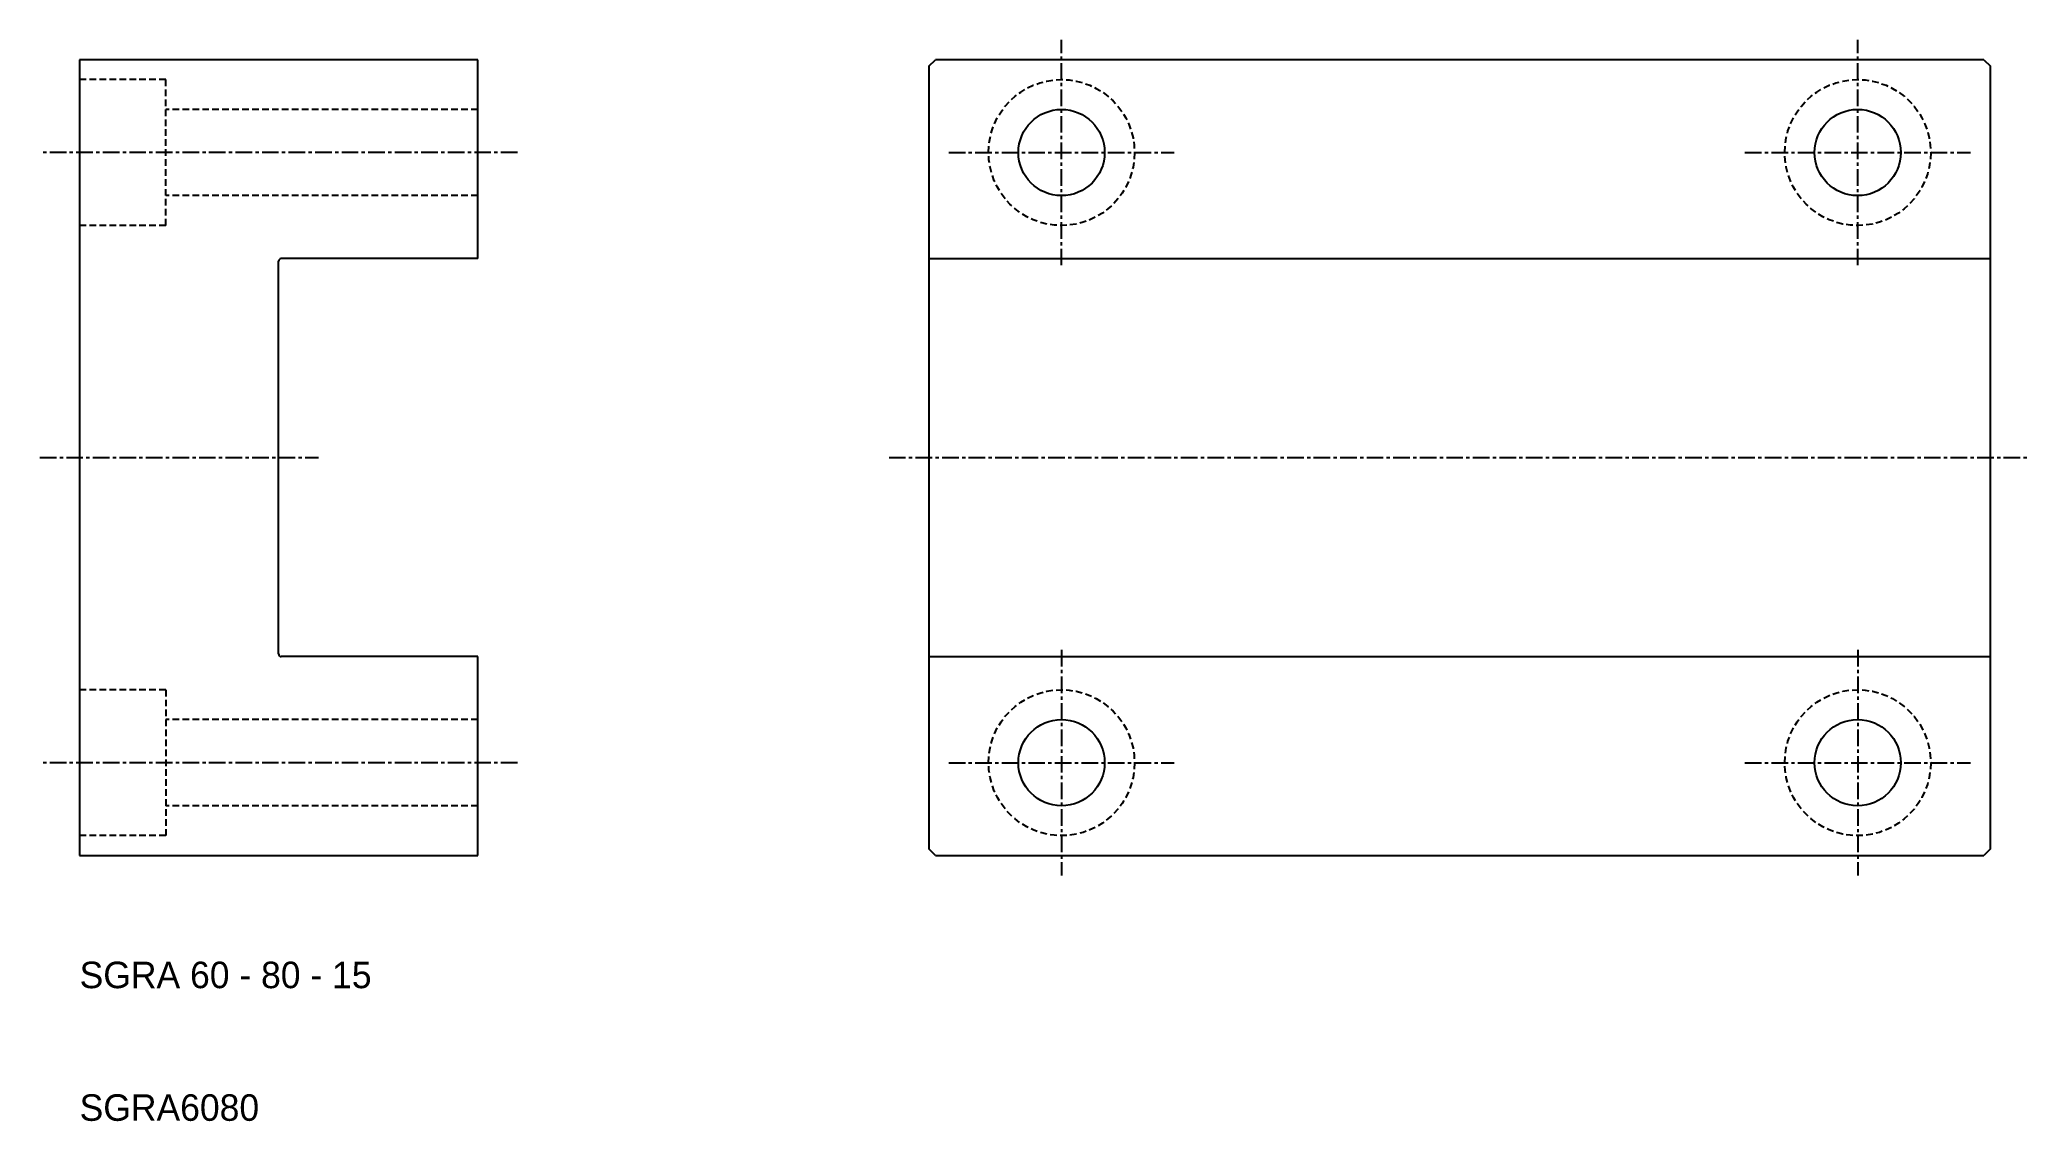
# Model space of a CAD drawing. Extents: x 7 to 157, y 10 to 92.
import ezdxf

# ---------------------------------------------------------------- set-up
doc = ezdxf.new("R2010")
doc.units = 0
doc.linetypes.add('CENTER', pattern=[2, 1.25, -0.25, 0.25, -0.25])
doc.linetypes.add('DASHED', pattern=[0.75, 0.5, -0.25])
doc.layers.get('0').update_dxf_attribs({"linetype": 'CONTINUOUS'})
doc.layers.add('CENTER', color=1, linetype='CENTER')

msp = doc.modelspace()

# ---------------------------------------------------------------- linework, layer by layer
at = {"color": 7, "linetype": 'CONTINUOUS'}
for p, q in [((10, 90), (10, 30)), ((40, 90), (10, 90)), ((40, 75), (40, 90)), ((74, 89.5), (74.5, 90)), ((153.5, 90), (74.5, 90)), ((153.5, 90), (154, 89.5)), ((74, 89.5), (74, 30.5)), ((154, 30.5), (154, 89.5)), ((40, 75), (25.2, 75)), ((74, 75), (154, 75)), ((25, 45.2), (25, 74.8)), ((40, 45), (25.2, 45)), ((40, 30), (40, 45)), ((74, 45), (154, 45)), ((10, 30), (40, 30)), ((74.5, 30), (74, 30.5)), ((74.5, 30), (153.5, 30)), ((154, 30.5), (153.5, 30))]:
    msp.add_line(p, q, dxfattribs=at)
at = {"color": 3, "linetype": 'DASHED'}
for p, q in [((16.5, 88.5), (10, 88.5)), ((16.5, 77.5), (16.5, 88.5)), ((40, 86.25), (16.5, 86.25)), ((40, 79.75), (16.5, 79.75)), ((16.5, 77.5), (10, 77.5)), ((16.5, 42.5), (10, 42.5)), ((16.5, 42.5), (16.5, 31.5)), ((40, 40.25), (16.5, 40.25)), ((40, 33.75), (16.5, 33.75)), ((16.5, 31.5), (10, 31.5))]:
    msp.add_line(p, q, dxfattribs=at)
for centre in [(84, 83), (144, 83), (84, 37), (144, 37)]:
    msp.add_circle(centre, 5.5, dxfattribs=at)
at = {"color": 7, "linetype": 'CONTINUOUS'}
for centre in [(84, 83), (144, 83), (84, 37), (144, 37)]:
    msp.add_circle(centre, 3.25, dxfattribs=at)
for centre, start, end in [((25.2, 74.8), 90, 180), ((25.2, 45.2), 180, 270)]:
    msp.add_arc(centre, 0.2, start, end, dxfattribs=at)
at = {"layer": 'CENTER', "color": 1, "linetype": 'CENTER'}
for p, q in [((84, 74.5), (84, 91.5)), ((144, 74.5), (144, 91.5)), ((43, 83), (7, 83)), ((75.5, 83), (92.5, 83)), ((135.5, 83), (152.5, 83)), ((7, 60), (28, 60)), ((71, 60), (157, 60)), ((84, 45.5), (84, 28.5)), ((144, 45.5), (144, 28.5)), ((43, 37), (7, 37)), ((75.5, 37), (92.5, 37)), ((135.5, 37), (152.5, 37))]:
    msp.add_line(p, q, dxfattribs=at)

# ---------------------------------------------------------------- texts
at = {"color": 7, "linetype": 'CONTINUOUS'}
for s, p in [('SGRA 60 - 80 - 15', (10, 20)), ('SGRA6080', (10, 10))]:
    msp.add_text(s, height=2, dxfattribs=at).set_placement(p)

doc.saveas('drawing.dxf')
